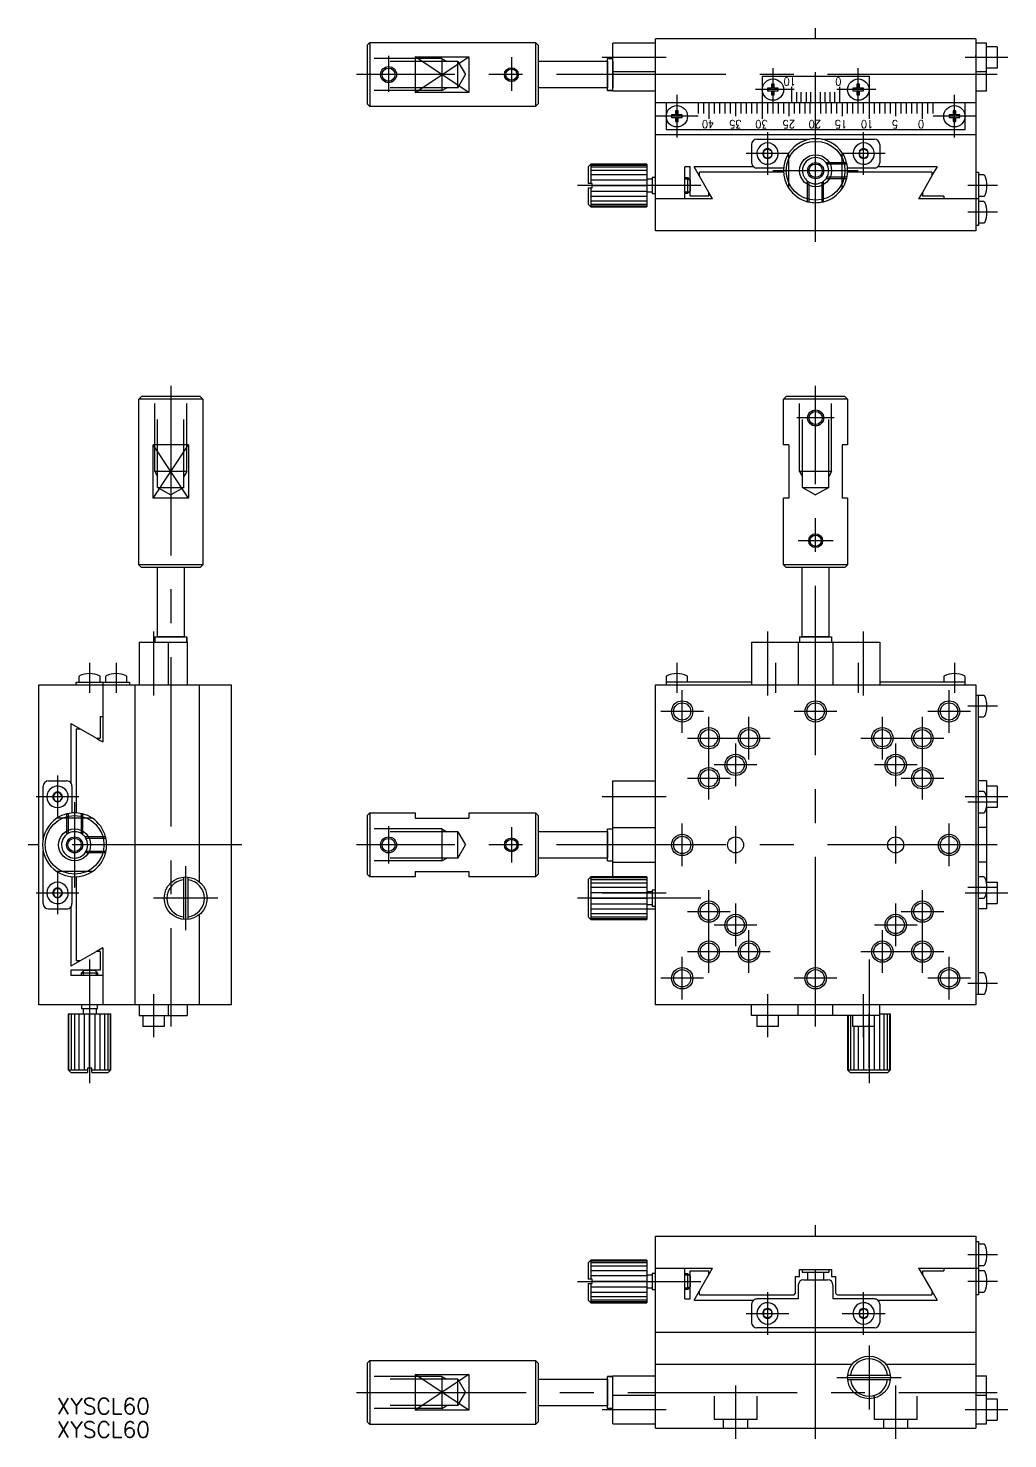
# Model space of a CAD drawing. Extents: x -148 to 272, y -111 to 153.
# Drawn here: x -147.5 to 36, y -111.3 to 153 of the extents above; entities that cross this region are included whole.
import ezdxf

# ---------------------------------------------------------------- set-up
doc = ezdxf.new("R2010")
doc.units = 0
doc.linetypes.add('CENTER', pattern=[50.8, 31.75, -6.35, 6.35, -6.35])
doc.linetypes.add('DASHED', pattern=[19.05, 12.7, -6.35])
doc.layers.get('0').update_dxf_attribs({"linetype": 'CONTINUOUS'})
doc.layers.add('CENTER', color=1, linetype='CENTER')
doc.styles.add('CONVERTER_1', font='txt.shx', dxfattribs={"width": 0.9})
doc.styles.get("Standard").update_dxf_attribs({"font": 'txt.shx', "height": 3, "bigfont": 'bigfont.shx'})

msp = doc.modelspace()

# ---------------------------------------------------------------- linework, layer by layer
at = {"color": 7, "linetype": 'CONTINUOUS'}
for p, q in [((-30, 141.24), (-30, 151.04)), ((-30, 141.24), (-30, 151.04)), ((-30, 141.24), (-30, 151.04)), ((-30, 140.44), (-30, 151.04)), ((14.75, 151.04), (-30, 151.04)), ((-30, 150.24), (-30, 151.04)), ((-30, 150.24), (-30, 151.04)), ((-30, 150.24), (-30, 151.04)), ((30, 151.04), (14.75, 151.04)), ((30, 151.04), (30, 133.04)), ((30, 151.04), (30, 150.24)), ((-84, 149.84), (-83.5, 150.34)), ((-84, 149.84), (-84, 138.84)), ((-83.5, 150.34), (-83.5, 138.34)), ((-83.5, 150.34), (-76, 150.34)), ((-76, 150.34), (-52.5, 150.34)), ((-52.5, 150.34), (-52.5, 138.34)), ((-52.5, 150.34), (-52, 149.84)), ((-52, 149.84), (-52, 138.84)), ((-38, 144.84), (-38, 150.24)), ((-30, 150.24), (-38, 150.24)), ((30, 150.24), (30, 147.34)), ((32, 150.24), (30, 150.24)), ((30, 148.34), (30, 147.64)), ((32, 147.54), (32, 150.24)), ((34, 149.54), (32, 149.54)), ((34, 149.54), (34, 147.54)), ((-84, 147.34), (-84, 146.8)), ((-84, 146.8), (-84, 141.88)), ((-75, 147.66), (-65, 147.66)), ((-75, 147.66), (-75, 144.34)), ((-65, 147.66), (-65, 144.34)), ((-52, 146.84), (-39, 146.84)), ((-38, 147.34), (-39, 147.34)), ((-38, 147.34), (-39, 147.34)), ((-39, 147.34), (-38, 147.34)), ((-39, 147.34), (-38, 147.34)), ((-39, 141.34), (-39, 147.34)), ((-39, 141.34), (-39, 147.34)), ((-39, 146.84), (-39, 147.34)), ((-39, 146.84), (-39, 147.34)), ((-39, 146.84), (-39, 147.34)), ((-39, 146.84), (-39, 147.34)), ((-39, 141.84), (-39, 146.84)), ((-39, 141.84), (-39, 146.84)), ((-39, 141.84), (-39, 146.84)), ((-39, 141.84), (-39, 146.84)), ((-39, 146.84), (-39, 145.84)), ((-39, 146.84), (-39, 145.84)), ((-39, 146.84), (-39, 145.57)), ((-39, 145.84), (-39, 145.57)), ((-39, 145.84), (-39, 145.57)), ((-39, 145.57), (-39, 141.84)), ((-38, 141.34), (-38, 147.34)), ((-38, 146.84), (-38, 147.34)), ((-38, 141.84), (-38, 146.84)), ((-38, 146.84), (-38, 143.11)), ((-38, 146.84), (-38, 145.57)), ((-38, 146.84), (-38, 145.84)), ((-38, 146.84), (-38, 145.84)), ((-38, 145.84), (-38, 145.57)), ((-38, 145.84), (-38, 145.57)), ((-38, 145.57), (-38, 141.84)), ((30, 147.64), (30, 147.94)), ((30, 147.54), (30, 141.24)), ((30, 147.54), (30, 147.54)), ((32, 141.24), (32, 147.54)), ((34, 145.54), (32, 145.54)), ((34, 147.54), (34, 145.54)), ((-75, 144.34), (-75, 141.02)), ((-65, 144.34), (-65, 141.02)), ((-39, 143.11), (-39, 142.84)), ((-39, 143.11), (-39, 141.84)), ((-39, 143.11), (-39, 142.84)), ((-39, 142.84), (-39, 141.84)), ((-39, 142.84), (-39, 141.84)), ((-30, 144.84), (-38, 144.84)), ((-38, 141.24), (-38, 144.84)), ((-38, 143.11), (-38, 142.84)), ((-38, 143.11), (-38, 141.84)), ((-38, 143.11), (-38, 142.84)), ((-38, 142.84), (-38, 141.84)), ((-38, 142.84), (-38, 141.84)), ((-10, 144.04), (10, 144.04)), ((-10, 144.04), (-10, 136.04)), ((10, 144.04), (10, 136.04)), ((32, 144.84), (30, 144.84)), ((-84, 141.88), (-84, 141.34)), ((-65, 141.02), (-75, 141.02)), ((-39, 141.84), (-52, 141.84)), ((-39, 141.34), (-39, 141.84)), ((-39, 141.34), (-39, 141.84)), ((-39, 141.34), (-39, 141.84)), ((-39, 141.34), (-39, 141.84)), ((-38, 141.34), (-39, 141.34)), ((-38, 141.34), (-39, 141.34)), ((-39, 141.34), (-38, 141.34)), ((-39, 141.34), (-38, 141.34)), ((-30, 141.24), (-38, 141.24)), ((-30, 141.24), (-32, 141.24)), ((-30, 139.04), (-30, 141.04)), ((-8.25, 141.79), (-9, 141.79)), ((-9, 141.79), (-9, 141.29)), ((-9, 141.29), (-8.25, 141.29)), ((-7.75, 142.54), (-8.25, 142.54)), ((-8.25, 142.54), (-8.25, 141.79)), ((-8.25, 141.29), (-8.25, 140.54)), ((-8.25, 140.54), (-7.75, 140.54)), ((-7.75, 141.79), (-7.75, 142.54)), ((-7, 141.79), (-7.75, 141.79)), ((-7.75, 140.54), (-7.75, 141.29)), ((-7.75, 141.29), (-7, 141.29)), ((-7, 141.29), (-7, 141.79)), ((-4.5, 142.04), (-4.5, 139.04)), ((-3.6, 141.04), (-3.6, 139.04)), ((-2.7, 139.04), (-2.7, 141.04)), ((-1.8, 141.04), (-1.8, 139.04)), ((-0.9, 139.04), (-0.9, 141.04)), ((0, 139.04), (0, 141.54)), ((0.9, 139.04), (0.9, 141.04)), ((1.8, 139.04), (1.8, 141.04)), ((2.7, 139.04), (2.7, 141.04)), ((3.6, 139.04), (3.6, 141.04)), ((4.5, 142.04), (4.5, 139.04)), ((7, 141.79), (7, 141.29)), ((7.75, 141.79), (7, 141.79)), ((7, 141.29), (7.75, 141.29)), ((8.25, 142.54), (7.75, 142.54)), ((7.75, 142.54), (7.75, 141.79)), ((7.75, 141.29), (7.75, 140.54)), ((7.75, 140.54), (8.25, 140.54)), ((8.25, 141.79), (8.25, 142.54)), ((9, 141.79), (8.25, 141.79)), ((8.25, 140.54), (8.25, 141.29)), ((8.25, 141.29), (9, 141.29)), ((9, 141.29), (9, 141.79)), ((32, 141.24), (30, 141.24)), ((32, 141.24), (30, 141.24)), ((-83.5, 138.34), (-84, 138.84)), ((-76, 138.34), (-83.5, 138.34)), ((-52.5, 138.34), (-76, 138.34)), ((-52, 138.84), (-52.5, 138.34)), ((-7.5, 139.04), (-30, 139.04)), ((-30, 133.04), (-30, 139.04)), ((-28, 139.04), (-28, 134.04)), ((-26.25, 137.54), (-26.25, 136.79)), ((-25.75, 137.54), (-26.25, 137.54)), ((-25.75, 136.79), (-25.75, 137.54)), ((-22, 139.04), (-22, 137.04)), ((-21, 139.04), (-21, 137.04)), ((-20, 139.04), (-20, 136.04)), ((-19, 139.04), (-19, 137.04)), ((-18, 139.04), (-18, 137.04)), ((-17, 139.04), (-17, 137.04)), ((-16, 139.04), (-16, 137.04)), ((-15, 139.04), (-15, 136.54)), ((-14, 139.04), (-14, 137.04)), ((-13, 139.04), (-13, 137.04)), ((-12, 139.04), (-12, 137.04)), ((-11, 139.04), (-11, 137.04)), ((-9, 139.04), (-9, 137.04)), ((-8, 139.04), (-8, 137.04)), ((6.5, 139.04), (-7.5, 139.04)), ((-7, 139.04), (-7, 137.04)), ((-6, 139.04), (-6, 137.04)), ((-5, 139.04), (-5, 136.54)), ((-4, 139.04), (-4, 137.04)), ((-3, 139.04), (-3, 137.04)), ((-2, 139.04), (-2, 137.04)), ((-1, 137.04), (-1, 139.04)), ((0, 136.04), (0, 139.04)), ((1, 137.04), (1, 139.04)), ((2, 137.04), (2, 139.04)), ((3, 137.04), (3, 139.04)), ((4, 137.04), (4, 139.04)), ((5, 139.04), (5, 136.54)), ((6, 137.04), (6, 139.04)), ((18.5, 139.04), (6.5, 139.04)), ((7, 137.04), (7, 139.04)), ((8, 137.04), (8, 139.04)), ((9, 137.04), (9, 139.04)), ((11, 137.04), (11, 139.04)), ((12, 137.04), (12, 139.04)), ((13, 137.04), (13, 139.04)), ((14, 137.04), (14, 139.04)), ((15, 136.54), (15, 139.04)), ((16, 137.04), (16, 139.04)), ((17, 137.04), (17, 139.04)), ((30, 139.04), (17.5, 139.04)), ((18, 137.04), (18, 139.04)), ((19, 137.04), (19, 139.04)), ((20, 136.04), (20, 139.04)), ((21, 137.04), (21, 139.04)), ((22, 137.04), (22, 139.04)), ((25.75, 137.54), (25.75, 136.79)), ((26.25, 137.54), (25.75, 137.54)), ((26.25, 136.79), (26.25, 137.54)), ((28, 134.04), (28, 139.04)), ((-26.25, 136.79), (-27, 136.79)), ((-27, 136.79), (-27, 136.29)), ((-27, 136.29), (-26.25, 136.29)), ((-26.25, 136.29), (-26.25, 135.54)), ((-26.25, 135.54), (-25.75, 135.54)), ((-25, 136.79), (-25.75, 136.79)), ((-25.75, 136.29), (-25, 136.29)), ((-25.75, 135.54), (-25.75, 136.29)), ((-25, 136.29), (-25, 136.79)), ((25.75, 136.79), (25, 136.79)), ((25, 136.79), (25, 136.29)), ((25, 136.29), (25.75, 136.29)), ((25.75, 136.29), (25.75, 135.54)), ((25.75, 135.54), (26.25, 135.54)), ((27, 136.79), (26.25, 136.79)), ((26.25, 135.54), (26.25, 136.29)), ((26.25, 136.29), (27, 136.29)), ((27, 136.29), (27, 136.79)), ((-30, 121.04), (-30, 133.04)), ((30, 133.04), (-30, 133.04)), ((-28, 134.04), (28, 134.04)), ((-11, 132.24), (-1.09, 132.24)), ((1.09, 132.24), (11, 132.24)), ((30, 133.04), (30, 120.54)), ((-12, 131.24), (-12, 127.84)), ((-9, 130.44), (-9.78, 129.99)), ((-9.78, 129.99), (-9.78, 129.09)), ((-8.22, 129.99), (-9, 130.44)), ((-8.22, 129.09), (-8.22, 129.99)), ((9, 130.44), (8.22, 129.99)), ((8.22, 129.99), (8.22, 129.09)), ((9.78, 129.99), (9, 130.44)), ((9.78, 129.09), (9.78, 129.99)), ((12, 131.24), (12, 127.84)), ((-42.64, 127.04), (-42.14, 127.54)), ((-42.64, 127.04), (-42.64, 123.94)), ((-31.64, 127.54), (-42.14, 127.54)), ((-42.14, 127.54), (-42.14, 123.94)), ((-42.14, 127.4), (-31.64, 127.4)), ((-31.64, 127), (-42.14, 127)), ((-31.64, 127.54), (-31.64, 124.77)), ((-24.5, 121.04), (-24.5, 127.04)), ((-23.5, 127.04), (-24.5, 127.04)), ((-23.5, 121.54), (-23.5, 127.04)), ((-11.6, 127.04), (-22.75, 127.04)), ((-20, 122.27), (-22.75, 127.04)), ((-9.78, 129.09), (-9, 128.64)), ((-8.22, 129.09), (-9, 128.64)), ((9, 128.64), (8.22, 129.09)), ((9, 128.64), (9.78, 129.09)), ((22.75, 127.04), (11.6, 127.04)), ((22.75, 127.04), (22.17, 126.04)), ((-31.64, 126.37), (-42.14, 126.37)), ((-31.64, 125.54), (-42.14, 125.54)), ((-31.64, 124.58), (-42.14, 124.58)), ((-31.64, 124.77), (-31.64, 123.54)), ((-30.64, 124.77), (-31.64, 124.77)), ((-30.64, 125.04), (-30.64, 122.04)), ((-30, 125.04), (-30.64, 125.04)), ((-24.5, 125.04), (-24, 125.04)), ((-24, 125.04), (-24, 122.04)), ((-24, 125.04), (-23.73, 124.77)), ((-23.73, 124.77), (-23.5, 124.54)), ((-23.5, 123.54), (-23.5, 124.54)), ((-23.5, 124.54), (-23.5, 122.54)), ((-6, 126.04), (-21.75, 126.04)), ((-21.75, 125.3), (-21.75, 126.04)), ((-5.96, 126.84), (-11, 126.84)), ((11, 126.84), (5.96, 126.84)), ((21.75, 126.04), (6, 126.04)), ((22.17, 126.04), (20, 122.27)), ((21.75, 126.04), (21.75, 125.3)), ((30, 126.04), (30.5, 126.04)), ((30.5, 126.04), (30.5, 121.04)), ((31.49, 125.54), (30.5, 125.54)), ((-41.84, 123.94), (-42.64, 123.94)), ((-42.64, 123.14), (-42.64, 120.04)), ((-42.64, 123.14), (-41.84, 123.14)), ((-42.14, 123.14), (-42.14, 119.54)), ((-42.14, 122.51), (-31.64, 122.51)), ((-41.84, 123.54), (-41.84, 123.94)), ((-41.84, 123.54), (-31.64, 123.54)), ((-41.84, 123.14), (-41.84, 123.54)), ((-31.64, 123.54), (-31.64, 122.32)), ((-31.64, 122.32), (-31.64, 119.68)), ((-30.64, 122.32), (-31.64, 122.32)), ((-30.64, 122.04), (-30, 122.04)), ((-30, 121.54), (-30, 122.04)), ((-24, 122.04), (-24.5, 122.04)), ((-23.73, 122.32), (-24, 122.04)), ((-23.5, 122.54), (-23.73, 122.32)), ((-20, 121.54), (-20, 122.27)), ((-19.29, 121.04), (-20, 122.27)), ((20, 122.27), (19.58, 121.54)), ((20, 122.27), (20, 121.54)), ((-42.14, 119.54), (-42.64, 120.04)), ((-42.14, 121.54), (-31.64, 121.54)), ((-42.14, 120.71), (-31.64, 120.71)), ((-42.14, 120.08), (-31.64, 120.08)), ((-31.64, 119.68), (-42.14, 119.68)), ((-42.14, 119.54), (-31.64, 119.54)), ((-31.64, 119.68), (-31.64, 119.54)), ((-30, 115.04), (-30, 121.04)), ((-19.29, 121.04), (-30, 121.04)), ((-20, 121.54), (-23.5, 121.54)), ((19.58, 121.54), (19.29, 121.04)), ((30.5, 121.04), (19.29, 121.04)), ((24.04, 121.54), (20, 121.54)), ((24.04, 121.54), (24.04, 121.04)), ((30, 120.54), (30, 119.04)), ((30, 119.04), (30, 115.04)), ((30.5, 121.54), (31.49, 121.54)), ((30.5, 121.04), (30.5, 116.04)), ((31.49, 120.54), (30.5, 120.54)), ((30.5, 116.54), (31.49, 116.54)), ((30, 115.04), (-30, 115.04)), ((30.5, 116.04), (30, 116.04)), ((-126.82, 83.5), (-126.32, 84)), ((-126.82, 76), (-126.82, 83.5)), ((-114.82, 83.5), (-126.82, 83.5)), ((-115.32, 84), (-126.32, 84)), ((-123.27, 84), (-123.82, 84)), ((-118.36, 84), (-123.27, 84)), ((-117.82, 84), (-118.36, 84)), ((-115.32, 84), (-114.82, 83.5)), ((-114.82, 83.5), (-114.82, 76)), ((-6, 83.5), (-5.5, 84)), ((-6, 76), (-6, 83.5)), ((6, 83.5), (-6, 83.5)), ((-3, 84), (-5.5, 84)), ((-2.46, 84), (-3, 84)), ((2.46, 84), (-2.46, 84)), ((3, 84), (2.46, 84)), ((5.5, 84), (3, 84)), ((5.5, 84), (6, 83.5)), ((6, 83.5), (6, 76)), ((-126.82, 52.5), (-126.82, 76)), ((-124.13, 65), (-124.13, 75)), ((-120.82, 75), (-124.13, 75)), ((-117.5, 75), (-120.82, 75)), ((-117.5, 75), (-117.5, 65)), ((-114.82, 76), (-114.82, 52.5)), ((-6, 75), (-6, 76)), ((-5, 75), (-6, 75)), ((-5, 75), (-5, 65)), ((5, 75), (5, 65)), ((6, 75), (5, 75)), ((6, 76), (6, 75)), ((-120.82, 65), (-124.13, 65)), ((-117.5, 65), (-120.82, 65)), ((-6, 52.5), (-6, 65)), ((-5, 65), (-6, 65)), ((6, 65), (5, 65)), ((6, 65), (6, 52.5)), ((-114.82, 52.5), (-126.82, 52.5)), ((-126.32, 52), (-126.82, 52.5)), ((-115.32, 52), (-126.32, 52)), ((-123.32, 39), (-123.32, 52)), ((-118.32, 52), (-118.32, 39)), ((-114.82, 52.5), (-115.32, 52)), ((6, 52.5), (-6, 52.5)), ((-5.5, 52), (-6, 52.5)), ((5.5, 52), (-5.5, 52)), ((-2.5, 39), (-2.5, 52)), ((2.5, 52), (2.5, 39)), ((6, 52.5), (5.5, 52)), ((-126.72, 38), (-126.72, 30)), ((-126.72, 38), (-121.32, 38)), ((-123.82, 39), (-123.32, 39)), ((-123.82, 39), (-123.32, 39)), ((-123.82, 39), (-117.82, 39)), ((-123.82, 39), (-117.82, 39)), ((-123.82, 39), (-123.32, 39)), ((-123.82, 39), (-123.32, 39)), ((-123.82, 39), (-117.82, 39)), ((-123.82, 39), (-117.82, 39)), ((-123.82, 39), (-123.82, 38)), ((-123.82, 39), (-123.82, 38)), ((-123.82, 38), (-123.82, 39)), ((-123.82, 38), (-123.82, 39)), ((-123.32, 39), (-118.32, 39)), ((-123.32, 39), (-118.32, 39)), ((-122.32, 39), (-123.32, 39)), ((-122.32, 39), (-123.32, 39)), ((-122.05, 39), (-123.32, 39)), ((-119.59, 39), (-123.32, 39)), ((-123.32, 39), (-118.32, 39)), ((-123.32, 39), (-118.32, 39)), ((-119.59, 39), (-123.32, 39)), ((-122.05, 39), (-123.32, 39)), ((-122.32, 39), (-123.32, 39)), ((-122.32, 39), (-123.32, 39)), ((-123.32, 38), (-118.32, 38)), ((-122.05, 39), (-122.32, 39)), ((-122.05, 39), (-122.32, 39)), ((-122.05, 39), (-122.32, 39)), ((-122.05, 39), (-122.32, 39)), ((-118.32, 39), (-122.05, 39)), ((-121.32, 38), (-121.32, 30)), ((-121.32, 38), (-117.72, 38)), ((-119.32, 39), (-119.59, 39)), ((-118.32, 39), (-119.59, 39)), ((-119.32, 39), (-119.59, 39)), ((-119.32, 39), (-119.59, 39)), ((-118.32, 39), (-119.59, 39)), ((-119.32, 39), (-119.59, 39)), ((-118.32, 39), (-119.32, 39)), ((-118.32, 39), (-119.32, 39)), ((-118.32, 39), (-119.32, 39)), ((-118.32, 39), (-119.32, 39)), ((-118.32, 39), (-117.82, 39)), ((-118.32, 39), (-117.82, 39)), ((-118.32, 39), (-117.82, 39)), ((-118.32, 39), (-117.82, 39)), ((-118.32, 38), (-117.82, 38)), ((-117.82, 39), (-117.82, 38)), ((-117.82, 39), (-117.82, 38)), ((-117.82, 38), (-117.82, 39)), ((-117.82, 38), (-117.82, 39)), ((-117.72, 38), (-117.72, 30)), ((-12, 38), (12, 38)), ((-12, 38), (-4, 38)), ((-12, 38), (-12, 30)), ((-4, 38), (-3, 38)), ((-3.25, 38), (-3.25, 30)), ((-3, 39), (3, 39)), ((-3, 39), (3, 39)), ((-3, 39), (3, 39)), ((-3, 39), (-3, 38)), ((-3, 39), (-3, 38)), ((-3, 39), (-3, 38)), ((-3, 39), (-2.5, 39)), ((-3, 39), (-2.5, 39)), ((-3, 38), (-2.5, 38)), ((-2.5, 39), (2.5, 39)), ((-2.5, 39), (2.5, 39)), ((1.23, 39), (-2.5, 39)), ((-1.23, 39), (-2.5, 39)), ((-1.5, 39), (-2.5, 39)), ((-1.5, 39), (-2.5, 39)), ((-2.5, 38), (2.5, 38)), ((-1.23, 39), (-1.5, 39)), ((-1.23, 39), (-1.5, 39)), ((2.5, 39), (1.23, 39)), ((1.5, 39), (1.23, 39)), ((1.5, 39), (1.23, 39)), ((2.5, 39), (1.5, 39)), ((2.5, 39), (1.5, 39)), ((2.5, 39), (3, 39)), ((2.5, 39), (3, 39)), ((2.5, 38), (4, 38)), ((3, 39), (3, 38)), ((3, 39), (3, 38)), ((3, 39), (3, 38)), ((3.25, 38), (3.25, 30)), ((4, 38), (12, 38)), ((12, 38), (12, 30)), ((-117.72, 32), (-117.72, 30)), ((-145.52, -30), (-145.52, 30)), ((-145.52, 30), (-109.52, 30)), ((-138.52, 30), (-138.52, 30.5)), ((-138.52, 30.5), (-133.52, 30.5)), ((-138.02, 31.49), (-138.02, 30.5)), ((-134.02, 30.5), (-134.02, 31.49)), ((-133.52, 30.5), (-133.52, 19.29)), ((-133.52, 30.5), (-128.52, 30.5)), ((-133.02, 31.49), (-133.02, 30.5)), ((-129.02, 30.5), (-129.02, 31.49)), ((-128.52, 30.5), (-128.52, 30)), ((-127.52, 30), (-126.72, 30)), ((-127.52, 30), (-127.52, -30)), ((-115.52, 30), (-115.52, 19)), ((-109.52, 30), (-109.52, -30)), ((-30, 30), (30, 30)), ((-30, -30), (-30, 30)), ((-30, 30), (-14, 30)), ((-28, 31.49), (-28, 30.5)), ((-28, 30.5), (-28, 30)), ((-12, 30.5), (-28, 30.5)), ((-24, 30.5), (-24, 31.49)), ((28, 30.5), (12, 30.5)), ((24, 31.49), (24, 30.5)), ((28, 30.5), (28, 31.49)), ((28, 30), (28, 30.5)), ((30, 30), (30, -30)), ((30.5, 28), (30, 28)), ((30.5, -28), (30.5, 28)), ((31.49, 28), (30.5, 28)), ((-134.02, 24.04), (-134.02, 20)), ((-134.02, 24.04), (-133.52, 24.04)), ((30.5, 24), (31.49, 24)), ((-139.52, 22.75), (-139.52, 11.6)), ((-139.52, 22.75), (-138.52, 22.17)), ((-138.52, 22.17), (-134.75, 20)), ((-138.52, 21.75), (-138.52, 6)), ((-138.52, 21.75), (-137.78, 21.75)), ((-134.75, 20), (-134.02, 19.58)), ((-134.75, 20), (-134.02, 20)), ((-134.02, 19.58), (-133.52, 19.29)), ((-115.52, 19), (-115.52, 11)), ((-144.72, 1.09), (-144.72, 11)), ((-143.72, 12), (-140.32, 12)), ((-139.32, 11), (-139.32, 5.96)), ((-115.52, 11), (-115.52, -6.88)), ((-38, 12), (-30, 12)), ((-38, -6), (-38, 12)), ((32, 12), (30.5, 12)), ((32, 12), (32, 8.93)), ((34, 11), (32, 11)), ((34, 11), (34, 7)), ((-142.47, 9.78), (-142.92, 9)), ((-142.92, 9), (-142.47, 8.22)), ((-141.57, 9.78), (-142.47, 9.78)), ((-142.47, 8.22), (-141.57, 8.22)), ((-141.12, 9), (-141.57, 9.78)), ((-141.12, 9), (-141.57, 8.22)), ((31.49, 10), (30.5, 10)), ((-84, 5.5), (-83.5, 6)), ((-84, 5.5), (-84, 3)), ((-83.5, 6), (-76, 6)), ((-83.5, 6), (-83.5, -6)), ((-76, 6), (-75, 6)), ((-75, 6), (-75, 5)), ((-65, 6), (-52.5, 6)), ((-65, 6), (-65, 5)), ((-52.5, 6), (-52.5, -6)), ((-52.5, 6), (-52, 5.5)), ((-52, 5.5), (-52, -5.5)), ((30.5, 6), (31.49, 6)), ((32, 7.07), (32, 5)), ((34, 7), (32, 7)), ((-84, 3), (-84, 2.46)), ((-75, 5), (-65, 5)), ((-39, 2.5), (-39, 3)), ((-39, 2.5), (-39, 3)), ((-39, -3), (-39, 3)), ((-39, -3), (-39, 3)), ((-39, -3), (-39, 3)), ((-39, 3), (-38, 3)), ((-39, 3), (-38, 3)), ((-39, 3), (-38, 3)), ((-38, 3.25), (-30, 3.25)), ((32, 3.25), (30.5, 3.25)), ((32, 5), (32, 3.5)), ((32, 3.5), (32, 3.25)), ((32, 3.25), (32, -3.25)), ((-84, 2.46), (-84, -2.46)), ((-52, 2.5), (-39, 2.5)), ((-39, -2.5), (-39, 2.5)), ((-39, -2.5), (-39, 2.5)), ((-39, 2.5), (-39, 1.23)), ((-39, 2.5), (-39, 1.5)), ((-39, 2.5), (-39, 1.5)), ((-39, 1.5), (-39, 1.23)), ((-39, 1.5), (-39, 1.23)), ((-39, 1.23), (-39, -2.5)), ((-144.72, -11), (-144.72, -1.09)), ((-84, -2.46), (-84, -3)), ((-39, -2.5), (-52, -2.5)), ((-39, -1.23), (-39, -1.5)), ((-39, -1.23), (-39, -2.5)), ((-39, -1.23), (-39, -1.5)), ((-39, -1.5), (-39, -2.5)), ((-39, -1.5), (-39, -2.5)), ((-39, -3), (-39, -2.5)), ((-39, -3), (-39, -2.5)), ((-84, -3), (-84, -5.5)), ((-75, -5), (-65, -5)), ((-75, -5), (-75, -6)), ((-65, -5), (-65, -6)), ((-39, -3), (-38, -3)), ((-39, -3), (-38, -3)), ((-39, -3), (-38, -3)), ((-38, -3.25), (-30, -3.25)), ((32, -3.25), (30.5, -3.25)), ((32, -3.25), (32, -3.5)), ((32, -3.5), (32, -5)), ((32, -5), (32, -7.07)), ((-139.32, -5.96), (-139.32, -11)), ((-138.52, -6), (-138.52, -21.75)), ((-118.42, -6.02), (-118.42, -13.98)), ((-117.62, -6.02), (-117.62, -13.98)), ((-83.5, -6), (-84, -5.5)), ((-76, -6), (-83.5, -6)), ((-75, -6), (-76, -6)), ((-52.5, -6), (-65, -6)), ((-52, -5.5), (-52.5, -6)), ((-42.64, -6.5), (-42.14, -6)), ((-42.64, -6.5), (-42.64, -13.5)), ((-31.64, -6), (-42.14, -6)), ((-42.14, -6), (-42.14, -14)), ((-42.14, -6.14), (-31.64, -6.14)), ((-31.64, -6.54), (-42.14, -6.54)), ((-31.64, -7.17), (-42.14, -7.17)), ((-31.64, -6), (-31.64, -8.77)), ((31.49, -6), (30.5, -6)), ((32, -7), (34, -7)), ((34, -7), (34, -11)), ((-142.47, -8.22), (-142.92, -9)), ((-142.92, -9), (-142.47, -9.78)), ((-141.57, -8.22), (-142.47, -8.22)), ((-142.47, -9.78), (-141.57, -9.78)), ((-141.57, -8.22), (-141.12, -9)), ((-141.57, -9.78), (-141.12, -9)), ((-31.64, -8), (-42.14, -8)), ((-31.64, -8.96), (-42.14, -8.96)), ((-41.84, -10), (-31.64, -10)), ((-30.64, -8.77), (-31.64, -8.77)), ((-31.64, -8.77), (-31.64, -10)), ((-31.64, -10), (-31.64, -11.22)), ((-30.64, -8.5), (-30.64, -11.5)), ((-30, -8.5), (-30.64, -8.5)), ((30.5, -10), (31.49, -10)), ((32, -8.93), (32, -12)), ((-143.72, -12), (-140.32, -12)), ((-139.52, -11.6), (-139.52, -22.75)), ((-115.52, -13.12), (-115.52, -19)), ((-42.14, -11.04), (-31.64, -11.04)), ((-42.14, -12), (-31.64, -12)), ((-42.14, -12.83), (-31.64, -12.83)), ((-38, -12), (-30, -12)), ((-31.64, -11.22), (-31.64, -13.86)), ((-30.64, -11.22), (-31.64, -11.22)), ((-30.64, -11.5), (-30, -11.5)), ((32, -12), (30.5, -12)), ((32, -11), (32, -12)), ((32, -11), (34, -11)), ((-42.14, -14), (-42.64, -13.5)), ((-42.14, -13.46), (-31.64, -13.46)), ((-31.64, -13.86), (-42.14, -13.86)), ((-42.14, -14), (-31.64, -14)), ((-31.64, -13.86), (-31.64, -14)), ((-134.75, -20), (-139.52, -22.75)), ((-133.52, -19.29), (-134.75, -20)), ((-134.02, -20), (-134.75, -20)), ((-134.02, -20), (-134.02, -23.5)), ((-133.52, -19.29), (-133.52, -30)), ((-115.52, -19), (-115.52, -30)), ((-134.02, -23.5), (-139.52, -23.5)), ((-139.52, -23.5), (-139.52, -24.5)), ((-137.78, -21.75), (-138.52, -21.75)), ((-137.52, -24), (-137.24, -23.73)), ((-137.24, -23.73), (-137.02, -23.5)), ((-137.02, -23.5), (-135.02, -23.5)), ((-136.02, -23.5), (-137.02, -23.5)), ((-135.02, -23.5), (-134.79, -23.73)), ((-134.79, -23.73), (-134.52, -24)), ((-133.52, -24.5), (-139.52, -24.5)), ((-137.52, -24.5), (-137.52, -24)), ((-137.52, -24), (-134.52, -24)), ((-134.52, -24), (-134.52, -24.5)), ((31.49, -24), (30.5, -24)), ((30, -28), (30.5, -28)), ((30.5, -28), (31.49, -28)), ((-133.52, -30), (-145.52, -30)), ((-140.02, -31.64), (-140.02, -42.14)), ((-140.02, -31.64), (-137.24, -31.64)), ((-139.88, -42.14), (-139.88, -31.64)), ((-139.48, -31.64), (-139.48, -42.14)), ((-138.84, -31.64), (-138.84, -42.14)), ((-138.02, -31.64), (-138.02, -42.14)), ((-137.52, -30), (-137.52, -30.64)), ((-137.52, -30.64), (-134.52, -30.64)), ((-137.24, -30.64), (-137.24, -31.64)), ((-137.24, -31.64), (-136.02, -31.64)), ((-137.05, -31.64), (-137.05, -42.14)), ((-136.02, -41.84), (-136.02, -31.64)), ((-136.02, -31.64), (-134.79, -31.64)), ((-134.98, -42.14), (-134.98, -31.64)), ((-134.79, -30.64), (-134.79, -31.64)), ((-134.79, -31.64), (-132.15, -31.64)), ((-134.52, -30.64), (-134.52, -30)), ((-134.02, -30), (-134.52, -30)), ((-134.02, -42.14), (-134.02, -31.64)), ((-109.52, -30), (-133.52, -30)), ((-133.19, -42.14), (-133.19, -31.64)), ((-132.55, -42.14), (-132.55, -31.64)), ((-132.15, -31.64), (-132.15, -42.14)), ((-132.15, -31.64), (-132.02, -31.64)), ((-132.02, -42.14), (-132.02, -31.64)), ((-126.72, -30), (-126.72, -32)), ((-121.32, -30), (-121.32, -32)), ((-117.72, -30), (-117.72, -32)), ((-117.72, -30), (-117.72, -32)), ((30, -30), (-30, -30)), ((-12, -32), (-12, -30)), ((-3.25, -32), (-3.25, -30)), ((3.25, -32), (3.25, -30)), ((10, -41.84), (10, -31.64)), ((12, -32), (12, -30)), ((12, -42.14), (12, -31.64)), ((12, -31.64), (13.86, -31.64)), ((12.83, -42.14), (12.83, -31.64)), ((13.46, -42.14), (13.46, -31.64)), ((13.86, -31.64), (13.86, -42.14)), ((13.86, -31.64), (14, -31.64)), ((14, -42.14), (14, -31.64)), ((-126.72, -32), (-124.02, -32)), ((-126.02, -32), (-126.02, -34)), ((-124.02, -34), (-126.02, -34)), ((-124.02, -32), (-117.72, -32)), ((-122.02, -34), (-124.02, -34)), ((-122.02, -32), (-122.02, -34)), ((-5, -32), (-12, -32)), ((-11, -32), (-12, -32)), ((-11, -32), (-11, -34)), ((-7, -34), (-11, -34)), ((-7, -32), (-7, -34)), ((-3.5, -32), (-5, -32)), ((-3.25, -32), (-3.5, -32)), ((3.25, -32), (-3.25, -32)), ((3.5, -32), (3.25, -32)), ((5, -32), (3.5, -32)), ((12, -32), (5, -32)), ((6, -32), (6, -42.14)), ((6.14, -42.14), (6.14, -32)), ((6.54, -32), (6.54, -42.14)), ((7, -34), (7, -32)), ((11, -34), (7, -34)), ((7.17, -34), (7.17, -42.14)), ((8, -34), (8, -42.14)), ((8.96, -34), (8.96, -42.14)), ((11, -34), (11, -32)), ((11.04, -42.14), (11.04, -32)), ((-140.02, -42.14), (-136.42, -42.14)), ((-139.52, -42.64), (-140.02, -42.14)), ((-136.42, -41.84), (-136.42, -42.64)), ((-136.02, -41.84), (-136.42, -41.84)), ((-135.62, -41.84), (-136.02, -41.84)), ((-135.62, -42.64), (-135.62, -41.84)), ((-135.62, -42.14), (-132.02, -42.14)), ((-132.02, -42.14), (-132.52, -42.64)), ((6, -42.14), (14, -42.14)), ((6.5, -42.64), (6, -42.14)), ((14, -42.14), (13.5, -42.64)), ((-139.52, -42.64), (-136.42, -42.64)), ((-135.62, -42.64), (-132.52, -42.64)), ((6.5, -42.64), (13.5, -42.64)), ((-30, -73.29), (30, -73.29)), ((-30, -79.29), (-30, -73.29)), ((30, -73.29), (30, -91.29)), ((30, -74.29), (30.5, -74.29)), ((30.5, -74.29), (30.5, -84.29)), ((31.49, -74.79), (30.5, -74.79)), ((-42.64, -78.29), (-42.14, -77.79)), ((-42.64, -78.29), (-42.64, -81.39)), ((-31.64, -77.79), (-42.14, -77.79)), ((-42.14, -77.79), (-42.14, -81.39)), ((-42.14, -77.93), (-31.64, -77.93)), ((-31.64, -78.33), (-42.14, -78.33)), ((-31.64, -78.96), (-42.14, -78.96)), ((-31.64, -77.79), (-31.64, -77.93)), ((-31.64, -77.93), (-31.64, -80.56)), ((-30, -91.29), (-30, -79.29)), ((-30, -79.29), (-19.29, -79.29)), ((-24.5, -85.09), (-24.5, -79.29)), ((-21.75, -83.55), (-19.29, -79.29)), ((19.29, -79.29), (30.5, -79.29)), ((19.29, -79.29), (19.58, -79.79)), ((19.29, -79.29), (19.58, -79.79)), ((24.04, -79.29), (24.04, -79.79)), ((30.5, -78.79), (31.49, -78.79)), ((-41.84, -81.39), (-42.64, -81.39)), ((-31.64, -79.79), (-42.14, -79.79)), ((-31.64, -80.75), (-42.14, -80.75)), ((-41.84, -81.79), (-41.84, -81.39)), ((-31.64, -81.79), (-41.84, -81.79)), ((-41.84, -82.19), (-41.84, -81.79)), ((-31.64, -80.56), (-31.64, -81.79)), ((-31.64, -80.56), (-30.64, -80.56)), ((-31.64, -81.79), (-31.64, -83.01)), ((-30.64, -80.29), (-30.64, -83.29)), ((-30, -80.29), (-30.64, -80.29)), ((-24.5, -80.29), (-24, -80.29)), ((-24.5, -80.56), (-24.5, -80.29)), ((-24.5, -81.79), (-24.5, -80.56)), ((-24, -80.29), (-24, -83.29)), ((-24, -80.29), (-23.73, -80.56)), ((-23.73, -80.56), (-23.5, -80.79)), ((-23.5, -85.09), (-23.5, -79.79)), ((-23.5, -79.79), (-20, -79.79)), ((-23.5, -80.79), (-23.5, -82.79)), ((-23.5, -82.79), (-23.5, -81.79)), ((-20, -80.52), (-20, -79.79)), ((-3.75, -83.99), (-3.75, -80.89)), ((-3.75, -80.89), (-3, -80.89)), ((-3, -79.59), (-2.5, -79.59)), ((-3, -80.89), (-3, -79.59)), ((-2.5, -79.59), (-2.5, -80.09)), ((-2.5, -79.59), (2.5, -79.59)), ((-2.5, -80.09), (-1.5, -80.09)), ((-2.25, -81.49), (-1.5, -81.49)), ((-1.5, -80.09), (-1.5, -81.49)), ((-1.5, -80.09), (1.5, -80.09)), ((-1.5, -81.49), (1.5, -81.49)), ((1.5, -80.09), (1.5, -81.49)), ((1.5, -80.09), (2.5, -80.09)), ((1.5, -81.49), (2.25, -81.49)), ((2.5, -79.59), (3, -79.59)), ((2.5, -79.59), (2.5, -80.09)), ((3, -79.59), (3, -80.89)), ((3, -80.89), (3.75, -80.89)), ((3.75, -80.89), (3.75, -83.99)), ((19.58, -79.79), (21.75, -83.55)), ((19.58, -79.79), (20, -80.52)), ((20, -79.79), (24.04, -79.79)), ((20, -79.79), (20, -80.52)), ((31.49, -79.79), (30.5, -79.79)), ((-42.64, -82.19), (-42.64, -85.29)), ((-42.64, -82.19), (-41.84, -82.19)), ((-42.14, -82.19), (-42.14, -85.79)), ((-42.14, -82.83), (-31.64, -82.83)), ((-42.14, -83.79), (-31.64, -83.79)), ((-31.64, -83.01), (-30.64, -83.01)), ((-31.64, -83.01), (-31.64, -85.79)), ((-30.64, -83.29), (-30, -83.29)), ((-24.5, -83.29), (-24.5, -83.01)), ((-24, -83.29), (-24.5, -83.29)), ((-23.73, -83.01), (-24, -83.29)), ((-23.5, -82.79), (-23.73, -83.01)), ((-22.75, -85.29), (-21.75, -83.55)), ((-21.75, -84.29), (-21.75, -83.55)), ((-21.75, -84.29), (-4.05, -84.29)), ((-4.05, -84.29), (-3.75, -83.99)), ((-3.25, -82.49), (-3.25, -85.09)), ((3.25, -82.49), (3.25, -85.09)), ((4.05, -84.29), (3.75, -83.99)), ((4.05, -84.29), (21.75, -84.29)), ((21.75, -83.55), (22.75, -85.29)), ((21.75, -83.55), (21.75, -84.29)), ((30.5, -84.29), (30, -84.29)), ((30.5, -83.79), (31.49, -83.79)), ((-42.14, -85.79), (-42.64, -85.29)), ((-42.14, -84.62), (-31.64, -84.62)), ((-42.14, -85.25), (-31.64, -85.25)), ((-31.64, -85.65), (-42.14, -85.65)), ((-42.14, -85.79), (-31.64, -85.79)), ((-24.5, -85.09), (-24.04, -85.09)), ((-24.5, -85.09), (-23.5, -85.09)), ((-22.75, -85.29), (-11.6, -85.29)), ((-12, -86.09), (-12, -89.49)), ((-3.25, -85.09), (-11, -85.09)), ((-9, -86.89), (-9.78, -87.34)), ((-9, -86.89), (-8.22, -87.34)), ((11, -85.09), (3.25, -85.09)), ((8.22, -87.34), (9, -86.89)), ((9.78, -87.34), (9, -86.89)), ((11.6, -85.29), (22.75, -85.29)), ((12, -86.09), (12, -89.49)), ((-9.78, -87.34), (-9.78, -88.24)), ((-9.78, -88.24), (-9, -88.69)), ((-9, -88.69), (-8.22, -88.24)), ((-8.22, -88.24), (-8.22, -87.34)), ((8.22, -87.34), (8.22, -88.24)), ((8.22, -88.24), (9, -88.69)), ((9, -88.69), (9.78, -88.24)), ((9.78, -88.24), (9.78, -87.34)), ((-30, -91.29), (30, -91.29)), ((-30, -109.29), (-30, -91.29)), ((-30, -99.29), (-30, -91.29)), ((11, -90.49), (-11, -90.49)), ((30, -91.29), (30, -95.29)), ((-84, -97.09), (-83.5, -96.59)), ((-84, -97.09), (-84, -108.09)), ((-83.5, -96.59), (-76, -96.59)), ((-83.5, -96.59), (-83.5, -108.59)), ((-76, -96.59), (-52.5, -96.59)), ((-52.5, -96.59), (-52.5, -108.59)), ((-52.5, -96.59), (-52, -97.09)), ((-52, -97.09), (-52, -108.09)), ((-30, -97.29), (-19, -97.29)), ((-19, -97.29), (-11, -97.29)), ((-11, -97.29), (6.88, -97.29)), ((13.12, -97.29), (19, -97.29)), ((19, -97.29), (30, -97.29)), ((30, -95.29), (30, -106.19)), ((-84, -99.59), (-84, -100.13)), ((-84, -100.13), (-84, -105.05)), ((-75, -99.27), (-65, -99.27)), ((-75, -99.27), (-75, -102.59)), ((-65, -99.27), (-65, -102.59)), ((-52, -100.09), (-39, -100.09)), ((-39, -105.59), (-39, -99.59)), ((-39, -105.59), (-39, -99.59)), ((-39, -105.59), (-39, -99.59)), ((-39, -105.59), (-39, -99.59)), ((-38, -99.59), (-39, -99.59)), ((-38, -99.59), (-39, -99.59)), ((-39, -99.59), (-38, -99.59)), ((-39, -99.59), (-38, -99.59)), ((-39, -100.09), (-39, -99.59)), ((-39, -100.09), (-39, -99.59)), ((-39, -100.09), (-39, -99.59)), ((-39, -100.09), (-39, -99.59)), ((-39, -105.09), (-39, -100.09)), ((-39, -105.09), (-39, -100.09)), ((-39, -105.09), (-39, -100.09)), ((-39, -105.09), (-39, -100.09)), ((-39, -100.09), (-39, -103.82)), ((-39, -100.09), (-39, -101.36)), ((-39, -100.09), (-39, -101.09)), ((-39, -100.09), (-39, -101.09)), ((-39, -100.09), (-39, -101.09)), ((-39, -100.09), (-39, -101.09)), ((-39, -100.09), (-39, -101.36)), ((-38, -99.49), (-30, -99.49)), ((-38, -103.09), (-38, -99.49)), ((-38, -100.09), (-38, -99.59)), ((-38, -105.09), (-38, -100.09)), ((-32, -99.49), (-30, -99.49)), ((-30, -109.29), (-30, -98.69)), ((-30, -109.29), (-30, -99.49)), ((6.02, -99.39), (13.98, -99.39)), ((6.02, -100.19), (13.98, -100.19)), ((30, -99.49), (30, -105.79)), ((30, -99.49), (32, -99.49)), ((30, -99.49), (32, -99.49)), ((32, -105.79), (32, -99.49)), ((-75, -102.59), (-75, -105.91)), ((-65, -102.59), (-65, -105.91)), ((-39, -101.09), (-39, -101.36)), ((-39, -101.09), (-39, -101.36)), ((-39, -101.09), (-39, -101.36)), ((-39, -101.09), (-39, -101.36)), ((-39, -101.36), (-39, -105.09)), ((-39, -101.36), (-39, -105.09)), ((-84, -105.05), (-84, -105.59)), ((-39, -105.09), (-52, -105.09)), ((-39, -103.82), (-39, -105.09)), ((-39, -103.82), (-39, -105.09)), ((-39, -103.82), (-39, -104.09)), ((-39, -103.82), (-39, -104.09)), ((-39, -103.82), (-39, -104.09)), ((-39, -103.82), (-39, -104.09)), ((-39, -104.09), (-39, -105.09)), ((-39, -104.09), (-39, -105.09)), ((-39, -104.09), (-39, -105.09)), ((-39, -104.09), (-39, -105.09)), ((-39, -105.59), (-39, -105.09)), ((-39, -105.59), (-39, -105.09)), ((-39, -105.59), (-39, -105.09)), ((-39, -105.59), (-39, -105.09)), ((-38, -105.59), (-39, -105.59)), ((-38, -105.59), (-39, -105.59)), ((-39, -105.59), (-38, -105.59)), ((-39, -105.59), (-38, -105.59)), ((-38, -103.09), (-30, -103.09)), ((-38, -108.49), (-38, -103.09)), ((30, -103.09), (32, -103.09)), ((30, -105.59), (30, -108.49)), ((32, -103.79), (34, -103.79)), ((34, -103.79), (34, -105.79)), ((-83.5, -108.59), (-84, -108.09)), ((-65, -105.91), (-75, -105.91)), ((-52, -108.09), (-52.5, -108.59)), ((32, -108.49), (32, -105.79)), ((32, -107.79), (34, -107.79)), ((34, -105.79), (34, -107.79)), ((-76, -108.59), (-83.5, -108.59)), ((-52.5, -108.59), (-76, -108.59)), ((-38, -108.49), (-30, -108.49)), ((-30, -109.29), (-30, -108.49)), ((-30, -109.29), (30, -109.29)), ((30, -108.49), (32, -108.49)), ((30, -108.49), (30, -109.29))]:
    msp.add_line(p, q, dxfattribs=at)
at = {"color": 3, "linetype": 'DASHED'}
for p, q in [((-70, 147.34), (-84, 147.34)), ((-67, 146.8), (-84, 146.8)), ((-70, 147.34), (-70, 141.34)), ((-70, 147.34), (-69.06, 146.8)), ((-67, 141.88), (-67, 146.8)), ((-67, 146.8), (-65.58, 144.34)), ((-67, 141.88), (-65.58, 144.34)), ((-67, 141.88), (-84, 141.88)), ((-70, 141.34), (-84, 141.34)), ((-70, 141.34), (-69.06, 141.88)), ((-5, 123.02), (-5, 129.66)), ((5, 123.02), (5, 129.66)), ((5.81, 127.84), (1.95, 127.84)), ((5.87, 127.57), (2.13, 127.57)), ((-1.5, 120.53), (-1.5, 124.39)), ((1.5, 120.53), (1.5, 124.39)), ((5.81, 124.84), (1.95, 124.84)), ((5.87, 125.11), (2.13, 125.11)), ((-1.23, 120.47), (-1.23, 124.21)), ((1.23, 120.47), (1.23, 124.21)), ((-123.82, 70), (-123.82, 84)), ((-123.27, 67), (-123.27, 84)), ((-118.36, 67), (-118.36, 84)), ((-117.82, 70), (-117.82, 84)), ((-3, 70), (-3, 84)), ((-2.46, 67), (-2.46, 84)), ((2.46, 67), (2.46, 84)), ((3, 70), (3, 84)), ((-123.82, 70), (-123.27, 69.06)), ((-117.82, 70), (-123.82, 70)), ((-117.82, 70), (-118.36, 69.06)), ((3, 70), (-3, 70)), ((-3, 70), (-2.46, 69.06)), ((3, 70), (2.46, 69.06)), ((-123.27, 67), (-120.82, 65.58)), ((-123.27, 67), (-118.36, 67)), ((-118.36, 67), (-120.82, 65.58)), ((-2.46, 67), (2.46, 67)), ((-2.46, 67), (0, 65.58)), ((2.46, 67), (0, 65.58)), ((-140.32, 5.81), (-140.32, 1.95)), ((-140.05, 5.87), (-140.05, 2.13)), ((-137.59, 5.87), (-137.59, 2.13)), ((-137.32, 5.81), (-137.32, 1.95)), ((-135.5, 5), (-142.13, 5)), ((-70, 3), (-84, 3)), ((-70, 3), (-69.06, 2.46)), ((-70, 3), (-70, -3)), ((-133.01, 1.5), (-136.87, 1.5)), ((-132.94, 1.23), (-136.69, 1.23)), ((-67, 2.46), (-84, 2.46)), ((-67, 2.46), (-65.58, 0)), ((-67, -2.46), (-67, 2.46)), ((-133.01, -1.5), (-136.87, -1.5)), ((-132.94, -1.23), (-136.69, -1.23)), ((-67, -2.46), (-84, -2.46)), ((-70, -3), (-69.06, -2.46)), ((-67, -2.46), (-65.58, 0)), ((-135.5, -5), (-142.13, -5)), ((-70, -3), (-84, -3)), ((-115.52, -16.5), (-115.52, -16.5)), ((16.5, -97.29), (16.5, -97.29)), ((-70, -99.59), (-84, -99.59)), ((-67, -100.13), (-84, -100.13)), ((-70, -99.59), (-70, -105.59)), ((-70, -99.59), (-69.06, -100.13)), ((-67, -105.05), (-67, -100.13)), ((-67, -100.13), (-65.58, -102.59)), ((-67, -105.05), (-65.58, -102.59)), ((-67, -105.05), (-84, -105.05)), ((-70, -105.59), (-84, -105.59)), ((-70, -105.59), (-69.06, -105.05)), ((-19, -103.29), (-19, -107.69)), ((-11, -103.29), (-11, -107.69)), ((11, -107.69), (11, -103.29)), ((19, -107.69), (19, -103.29)), ((-11, -107.69), (-19, -107.69)), ((-17.25, -109.29), (-17.25, -107.69)), ((-12.75, -107.69), (-12.75, -109.29)), ((19, -107.69), (11, -107.69)), ((19, -107.69), (11, -107.69)), ((12.75, -109.29), (12.75, -107.69)), ((17.25, -109.29), (17.25, -107.69))]:
    msp.add_line(p, q, dxfattribs=at)
at = {"color": 3, "linetype": 'CONTINUOUS'}
for p, q in [((-75, 141.02), (-65, 147.66)), ((-65, 141.02), (-75, 147.66)), ((-23.73, 124.77), (-24.5, 124.77)), ((-23.73, 122.31), (-24.5, 122.31)), ((-117.5, 65), (-124.13, 75)), ((-124.13, 65), (-117.5, 75)), ((-137.25, -23.73), (-137.25, -24.5)), ((-134.79, -23.73), (-134.79, -24.5)), ((-24.5, -80.56), (-23.73, -80.56)), ((-24.5, -83.02), (-23.73, -83.02)), ((-65, -105.91), (-75, -99.27)), ((-65, -99.27), (-75, -105.91))]:
    msp.add_line(p, q, dxfattribs=at)
for centre, radius in [((-80, 144.34), 1.5), ((-57, 144.34), 1.3), ((0, 126.34), 3), ((0, 80), 1.5), ((0, 57), 1.3), ((-25, 25), 2), ((0, 25), 2), ((25, 25), 2), ((-20, 20), 2), ((-12.5, 20), 2), ((12.5, 20), 2), ((20, 20), 2), ((-15, 15), 2), ((15, 15), 2), ((-20, 12.5), 2), ((20, 12.5), 2), ((-138.82, 0), 3), ((-80, 0), 1.5), ((-57, 0), 1.3), ((-25, 0), 2), ((25, 0), 2), ((-20, -12.5), 2), ((20, -12.5), 2), ((-15, -15), 2), ((15, -15), 2), ((-20, -20), 2), ((-12.5, -20), 2), ((12.5, -20), 2), ((20, -20), 2), ((-25, -25), 2), ((0, -25), 2), ((25, -25), 2)]:
    msp.add_circle(centre, radius, dxfattribs=at)
at = {"color": 7, "linetype": 'CONTINUOUS'}
for centre, radius in [((-80, 144.34), 1.23), ((-57, 144.34), 1.06), ((-8, 141.54), 2), ((8, 141.54), 2), ((-26, 136.54), 2), ((26, 136.54), 2), ((0, 126.34), 5.5), ((0, 126.34), 1.5), ((0, 126.34), 1.25), ((0, 80), 1.23), ((0, 57), 1.06), ((-25, 25), 1.62), ((0, 25), 1.62), ((25, 25), 1.62), ((-20, 20), 1.62), ((-12.5, 20), 1.62), ((12.5, 20), 1.62), ((20, 20), 1.62), ((-15, 15), 1.62), ((15, 15), 1.62), ((-20, 12.5), 1.62), ((20, 12.5), 1.62), ((-138.82, 0), 5.5), ((-138.82, 0), 1.5), ((-138.82, 0), 1.25), ((-80, 0), 1.23), ((-57, 0), 1.06), ((-25, 0), 1.62), ((-15, 0), 1.5), ((15, 0), 1.5), ((25, 0), 1.62), ((-118.02, -10), 4), ((-20, -12.5), 1.62), ((20, -12.5), 1.62), ((-15, -15), 1.62), ((15, -15), 1.62), ((-20, -20), 1.62), ((-12.5, -20), 1.62), ((12.5, -20), 1.62), ((20, -20), 1.62), ((-25, -25), 1.62), ((0, -25), 1.62), ((25, -25), 1.62), ((10, -99.79), 4)]:
    msp.add_circle(centre, radius, dxfattribs=at)
for centre, radius, start, end in [((-11, 131.24), 1, 90, 180), ((0, 126.34), 6, 33.5573, 146.4427), ((11, 131.24), 1, 0, 90), ((-9, 129.54), 2, 150, 180), ((-9, 129.54), 2, 180, 270), ((-9, 129.54), 2, 90, 150), ((-9, 129.54), 0.9, 150, 210), ((-9, 129.54), 0.9, 90, 150), ((-9, 129.54), 2, 30, 90), ((-9, 129.54), 0.9, 30, 90), ((-9, 129.54), 0.9, 330, 30), ((-9, 129.54), 2, 330, 30), ((0, 126.34), 6, 146.4427, 213.5573), ((0, 126.34), 6, 14.4775, 33.5573), ((9, 129.54), 2, 150, 210), ((9, 129.54), 2, 90, 150), ((9, 129.54), 0.9, 150, 210), ((9, 129.54), 0.9, 90, 150), ((9, 129.54), 2, 30, 90), ((9, 129.54), 0.9, 30, 90), ((9, 129.54), 2, 270, 0), ((9, 129.54), 0.9, 330, 30), ((9, 129.54), 2, 0, 30), ((-11, 127.84), 1, 180, 233.1301), ((-11, 127.84), 1, 233.1301, 270), ((-9, 129.54), 0.9, 210, 270), ((-9, 129.54), 0.9, 270, 330), ((-9, 129.54), 2, 270, 330), ((0, 126.34), 2.46, 37.5988, 180), ((0, 126.34), 2.46, 32.9585, 37.5988), ((0, 126.34), 2.46, 327.0415, 32.9585), ((0, 126.34), 6, 12.8804, 14.4775), ((0, 126.34), 6, 347.1196, 12.8804), ((9, 129.54), 2, 210, 270), ((9, 129.54), 0.9, 210, 270), ((9, 129.54), 0.9, 270, 330), ((11, 127.84), 1, 270, 306.8699), ((11, 127.84), 1, 306.8699, 0), ((0, 126.34), 2.46, 180, 232.4012), ((0, 126.34), 2.46, 232.4012, 237.0415), ((0, 126.34), 2.46, 237.0415, 302.9585), ((0, 126.34), 2.46, 302.9585, 307.5988), ((0, 126.34), 2.46, 307.5988, 322.4012), ((0, 126.34), 2.46, 322.4012, 327.0415), ((0, 126.34), 6, 326.4427, 345.5225), ((0, 126.34), 6, 345.5225, 347.1196), ((31.49, 125.34), 0.2, 25.6716, 90), ((27.75, 123.54), 4.35, 334.3284, 25.6716), ((0, 126.34), 6, 213.5573, 255.5225), ((0, 126.34), 6, 284.4775, 326.4427), ((0, 126.34), 6, 316.8953, 318.1897), ((31.49, 121.74), 0.2, 270, 334.3284), ((0, 126.34), 6, 255.5225, 257.1196), ((0, 126.34), 6, 257.1196, 282.8804), ((0, 126.34), 6, 282.8804, 284.4775), ((31.49, 120.34), 0.2, 25.6716, 90), ((27.75, 118.54), 4.35, 334.3284, 25.6716), ((31.49, 116.74), 0.2, 270, 334.3284), ((-136.02, 27.75), 4.35, 64.3284, 115.6716), ((-131.02, 27.75), 4.35, 64.3284, 115.6716), ((-26, 27.75), 4.35, 64.3284, 115.6716), ((26, 27.75), 4.35, 64.3284, 115.6716), ((-137.82, 31.49), 0.2, 115.6716, 180), ((-134.22, 31.49), 0.2, 0, 64.3284), ((-132.82, 31.49), 0.2, 115.6716, 180), ((-129.22, 31.49), 0.2, 0, 64.3284), ((-27.8, 31.49), 0.2, 115.6716, 180), ((-24.2, 31.49), 0.2, 0, 64.3284), ((24.2, 31.49), 0.2, 115.6716, 180), ((27.8, 31.49), 0.2, 0, 64.3284), ((31.49, 27.8), 0.2, 25.6716, 90), ((27.75, 26), 4.35, 334.3284, 25.6716), ((31.49, 24.2), 0.2, 270, 334.3284), ((-143.72, 11), 1, 90, 180), ((-142.02, 9), 2, 120, 180), ((-142.02, 9), 2, 90, 120), ((-142.02, 9), 2, 0, 90), ((-140.32, 11), 1, 36.8699, 90), ((-140.32, 11), 1, 0, 36.8699), ((-142.02, 9), 2, 180, 240), ((-142.02, 9), 0.9, 120, 180), ((-142.02, 9), 0.9, 180, 240), ((-142.02, 9), 0.9, 60, 120), ((-142.02, 9), 0.9, 240, 300), ((-142.02, 9), 0.9, 0, 60), ((-142.02, 9), 0.9, 300, 0), ((-142.02, 9), 2, 300, 0), ((31.49, 9.8), 0.2, 25.6716, 90), ((27.75, 8), 4.35, 334.3284, 25.6716), ((-142.02, 9), 2, 240, 300), ((-138.82, 0), 6, 104.4775, 123.5573), ((-138.82, 0), 6, 102.8804, 104.4775), ((-138.82, 0), 6, 77.1196, 102.8804), ((-138.82, 0), 6, 75.5225, 77.1196), ((-138.82, 0), 6, 56.4427, 75.5225), ((31.49, 6.2), 0.2, 270, 334.3284), ((-138.82, 0), 6, 123.5573, 236.4427), ((-138.82, 0), 6, 14.4775, 56.4427), ((-138.82, 0), 6, 46.8953, 48.1897), ((-138.82, 0), 2.46, 127.5988, 270), ((-138.82, 0), 2.46, 122.9585, 127.5988), ((-138.82, 0), 2.46, 57.0415, 122.9585), ((-138.82, 0), 2.46, 52.4012, 57.0415), ((-138.82, 0), 2.46, 37.5988, 52.4012), ((-138.82, 0), 2.46, 32.9585, 37.5988), ((-138.82, 0), 2.46, 327.0415, 32.9585), ((-138.82, 0), 6, 12.8804, 14.4775), ((-138.82, 0), 6, 347.1196, 12.8804), ((-138.82, 0), 2.46, 270, 322.4012), ((-138.82, 0), 2.46, 322.4012, 327.0415), ((-138.82, 0), 6, 303.5573, 345.5225), ((-138.82, 0), 6, 345.5225, 347.1196), ((-138.82, 0), 6, 236.4427, 303.5573), ((-142.02, -9), 2, 120, 180), ((-142.02, -9), 2, 60, 120), ((-142.02, -9), 2, 0, 60), ((-118.02, -10), 3.5, 96.5624, 263.4376), ((-118.02, -10), 3.5, 276.5624, 83.4376), ((31.49, -6.2), 0.2, 25.6716, 90), ((27.75, -8), 4.35, 334.3284, 25.6716), ((-142.02, -9), 2, 180, 240), ((-142.02, -9), 0.9, 120, 180), ((-142.02, -9), 0.9, 180, 240), ((-142.02, -9), 0.9, 60, 120), ((-142.02, -9), 0.9, 240, 300), ((-142.02, -9), 2, 270, 0), ((-142.02, -9), 0.9, 360, 60), ((-142.02, -9), 0.9, 300, 360), ((31.49, -9.8), 0.2, 270, 334.3284), ((-143.72, -11), 1, 180, 270), ((-142.02, -9), 2, 240, 270), ((-140.32, -11), 1, 270, 323.1301), ((-140.32, -11), 1, 323.1301, 0), ((31.49, -24.2), 0.2, 25.6716, 90), ((27.75, -26), 4.35, 334.3284, 25.6716), ((31.49, -27.8), 0.2, 270, 334.3284), ((31.49, -74.99), 0.2, 25.6716, 90), ((27.75, -76.79), 4.35, 334.3284, 25.6716), ((31.49, -78.59), 0.2, 270, 334.3284), ((-2.25, -82.49), 1, 90, 180), ((2.25, -82.49), 1, 0, 90), ((31.49, -79.99), 0.2, 25.6716, 90), ((27.75, -81.79), 4.35, 334.3284, 25.6716), ((31.49, -83.59), 0.2, 270, 334.3284), ((-11, -86.09), 1, 126.8699, 180), ((-11, -86.09), 1, 90, 126.8699), ((-9, -87.79), 2, 90, 180), ((-9, -87.79), 0.9, 90, 150), ((-9, -87.79), 2, 30, 90), ((-9, -87.79), 0.9, 30, 90), ((-9, -87.79), 2, 330, 30), ((9, -87.79), 2, 150, 210), ((9, -87.79), 2, 90, 150), ((9, -87.79), 0.9, 90, 150), ((9, -87.79), 2, 0, 90), ((9, -87.79), 0.9, 30, 90), ((11, -86.09), 1, 53.1301, 90), ((11, -86.09), 1, 0, 53.1301), ((-11, -89.49), 1, 180, 270), ((-9, -87.79), 2, 180, 210), ((-9, -87.79), 2, 210, 270), ((-9, -87.79), 0.9, 150, 180), ((-9, -87.79), 0.9, 180, 210), ((-9, -87.79), 0.9, 210, 270), ((-9, -87.79), 0.9, 270, 330), ((-9, -87.79), 2, 270, 330), ((-9, -87.79), 0.9, 330, 30), ((9, -87.79), 2, 210, 270), ((9, -87.79), 0.9, 150, 210), ((9, -87.79), 0.9, 210, 270), ((9, -87.79), 0.9, 270, 330), ((9, -87.79), 2, 270, 330), ((9, -87.79), 0.9, 330, 30), ((9, -87.79), 2, 330, 0), ((11, -89.49), 1, 270, 0), ((10, -99.79), 3.5, 6.5624, 173.4376), ((10, -99.79), 3.5, 186.5624, 353.4376)]:
    msp.add_arc(centre, radius, start, end, dxfattribs=at)
at = {"layer": 'CENTER', "color": 1, "linetype": 'CENTER'}
for p, q in [((0, 113.04), (0, 153.04)), ((-80, 147.84), (-80, 141.11)), ((-57, 147.64), (-57, 141.28)), ((-28, 147.54), (-40, 147.54)), ((-8, 145.54), (-8, 137.54)), ((8, 137.54), (8, 145.54)), ((36, 147.54), (28, 147.54)), ((34, 144.34), (-86, 144.34)), ((-80, 143.11), (-80, 142.84)), ((-57, 143.28), (-57, 143.04)), ((-8, 143.54), (-8, 139.54)), ((-26, 140.54), (-26, 132.54)), ((-4, 141.54), (-11.25, 141.54)), ((-9.25, 141.54), (-10, 141.54)), ((11.25, 141.54), (4, 141.54)), ((10, 141.54), (9.25, 141.54)), ((26, 132.54), (26, 140.54)), ((-22, 136.54), (-30, 136.54)), ((30, 136.54), (22, 136.54)), ((-9, 133.54), (-9, 125.54)), ((9, 125.54), (9, 133.54)), ((-5, 129.54), (-13, 129.54)), ((13, 129.54), (5, 129.54)), ((8, 126.34), (-8, 126.34)), ((-21.5, 123.54), (-44.64, 123.54)), ((34.1, 123.54), (28.5, 123.54)), ((34.1, 118.54), (28.5, 118.54)), ((-120.82, 86), (-120.82, -34)), ((0, -34), (0, 86)), ((3.5, 80), (-3.5, 80)), ((3.3, 57), (-3.3, 57)), ((-124.02, 40), (-124.02, 28)), ((-9, 40), (-9, 28)), ((9, 28), (9, 40)), ((-136.02, 34.1), (-136.02, 28.5)), ((-131.02, 34.1), (-131.02, 28.5)), ((-26, 34.1), (-26, 28.5)), ((-7.5, 34.1), (-7.5, 28.5)), ((8, 34.1), (8, 28.5)), ((26, 34.1), (26, 28.5)), ((-25, 21), (-25, 29)), ((25, 21), (25, 29)), ((-21, 25), (-29, 25)), ((-20, 8.5), (-20, 24)), ((-12.5, 16), (-12.5, 24)), ((4, 25), (-4, 25)), ((12.5, 16), (12.5, 24)), ((20, 8.5), (20, 24)), ((29, 25), (21, 25)), ((34.1, 26), (28.5, 26)), ((-24, 20), (-8.5, 20)), ((-22, 20), (-10.5, 20)), ((-22, 20), (-10.5, 20)), ((-15, 19), (-15, 11)), ((8.5, 20), (24, 20)), ((10.5, 20), (22, 20)), ((10.5, 20), (22, 20)), ((15, 11), (15, 19)), ((-11, 15), (-19, 15)), ((19, 15), (11, 15)), ((-142.02, 13), (-142.02, 5)), ((-24, 12.5), (-16, 12.5)), ((16, 12.5), (24, 12.5)), ((-138.02, 9), (-146.02, 9)), ((-138.82, 8), (-138.82, -8)), ((-28, 9), (-40, 9)), ((36, 9), (28, 9)), ((34.1, 8), (28.5, 8)), ((-80, 3.5), (-80, -3.5)), ((-57, 3.3), (-57, -3.3)), ((-25, -4), (-25, 4)), ((-15, 3.5), (-15, -3.5)), ((15, -3.5), (15, 3.5)), ((25, -4), (25, 4)), ((34, 0), (-86, 0)), ((-107.52, 0), (-147.52, 0)), ((-142.02, -5), (-142.02, -13)), ((-118.02, -4), (-118.02, -16)), ((-146.02, -9), (-138.02, -9)), ((-112.02, -10), (-124.02, -10)), ((-21.5, -10), (-44.64, -10)), ((-40, -9), (-28, -9)), ((-20, -24), (-20, -8.5)), ((20, -24), (20, -8.5)), ((28, -9), (36, -9)), ((34.1, -8), (28.5, -8)), ((-24, -12.5), (-16, -12.5)), ((-15, -11), (-15, -19)), ((15, -19), (15, -11)), ((16, -12.5), (24, -12.5)), ((-19, -15), (-11, -15)), ((11, -15), (19, -15)), ((-12.5, -24), (-12.5, -16)), ((12.5, -24), (12.5, -16)), ((-25, -29), (-25, -21)), ((-24, -20), (-8.5, -20)), ((8.5, -20), (24, -20)), ((25, -29), (25, -21)), ((-136.02, -21.5), (-136.02, -44.64)), ((10, -21.5), (10, -44.64)), ((-21, -25), (-29, -25)), ((4, -25), (-4, -25)), ((29, -25), (21, -25)), ((34.1, -26), (28.5, -26)), ((-124.02, -28), (-124.02, -36)), ((-9, -28), (-9, -36)), ((9, -36), (9, -28)), ((0, -111.29), (0, -71.29)), ((34.1, -76.79), (28.5, -76.79)), ((-44.64, -81.79), (-21.5, -81.79)), ((34.1, -81.79), (28.5, -81.79)), ((-9, -83.79), (-9, -91.79)), ((9, -91.79), (9, -83.79)), ((-13, -87.79), (-5, -87.79)), ((-11, -87.79), (-7, -87.79)), ((-11, -87.79), (-7, -87.79)), ((5, -87.79), (13, -87.79)), ((10, -93.79), (10, -105.79)), ((4, -99.79), (16, -99.79)), ((-86, -102.59), (34, -102.59)), ((-15, -101.29), (-15, -111.29)), ((15, -111.29), (15, -101.29)), ((-40, -105.79), (-28, -105.79)), ((28, -105.79), (36, -105.79))]:
    msp.add_line(p, q, dxfattribs=at)

# ---------------------------------------------------------------- texts
at = {"color": 7, "linetype": 'CONTINUOUS', "style": 'CONVERTER_1', "width": 0.9}
for s, p in [('10', (-3.71, 143.79)), ('0', (4.84, 143.79)), ('40', (-18.99, 135.79)), ('35', (-13.87, 135.79)), ('30', (-8.99, 135.79)), ('25', (-3.87, 135.79)), ('20', (1.01, 135.79)), ('15', (5.9, 135.79)), ('10', (10.79, 135.79)), ('5', (15.45, 135.79)), ('0', (20.34, 135.79))]:
    msp.add_text(s, height=1.5, rotation=180, dxfattribs=at).set_placement(p)
at = {"color": 7, "linetype": 'CONTINUOUS'}
for p in [(-142.19, -106.68), (-142.19, -111.07)]:
    msp.add_text('XYSCL60', height=3, dxfattribs=at).set_placement(p)

doc.saveas('drawing.dxf')
